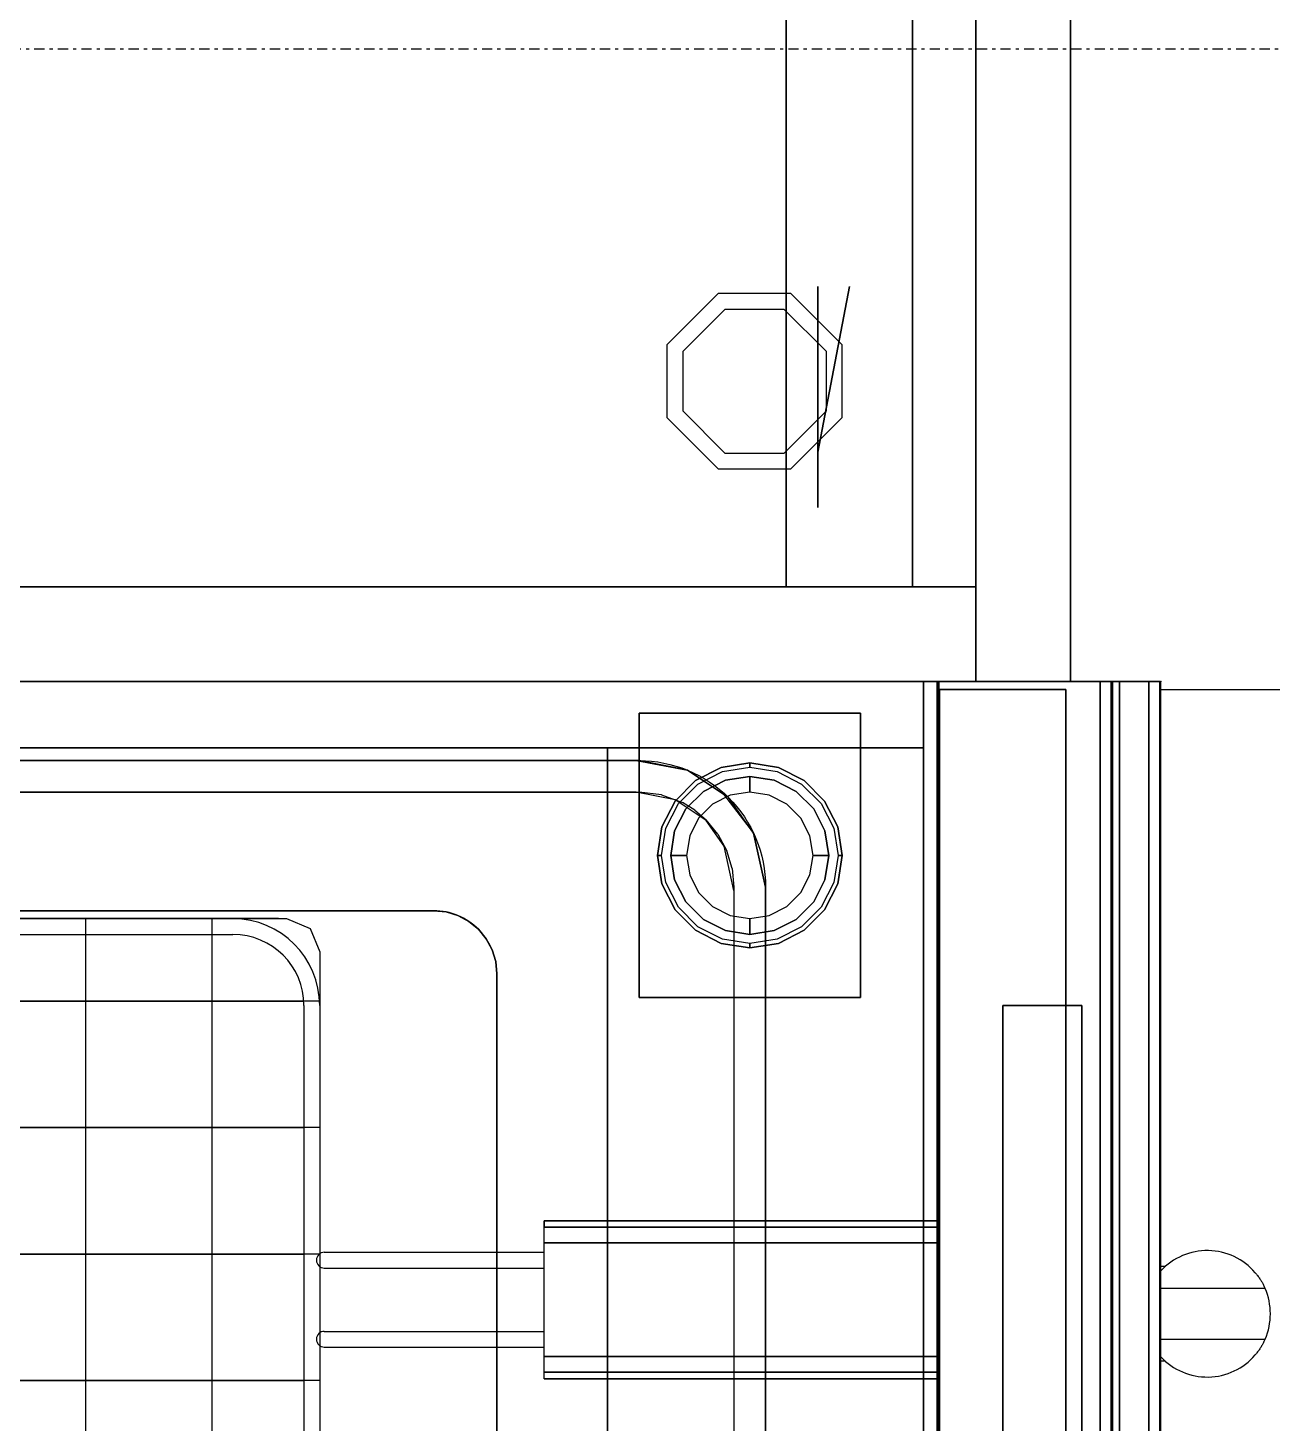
# Model space of a CAD drawing. Header units: millimetres. Extents: x 45 to 25350, y 77 to 5059.
# Drawn here: x 22187.16 to 22226.52, y 4035.64 to 4079.77 of the extents above; entities that cross this region are included whole.
import ezdxf

# ---------------------------------------------------------------- set-up
doc = ezdxf.new("R2010")
doc.units = ezdxf.units.MM
doc.header["$LTSCALE"] = 5
for name, pattern in [('DASHED2', [9.525, 6.35, -3.175]), ('NASCOSTA', [0.375, 0.25, -0.125]), ('TRATTO-PUNTO', [1, 0.5, -0.25, 0, -0.25])]:
    doc.linetypes.add(name, pattern=pattern)
for name, color, linetype in [('200-EquipBlack-3d', 250, 'Continuous'), ('200-EquipBorder-2d', 9, 'Continuous'), ('200-EquipDoors-2d', 252, 'Continuous'), ('200-EquipHidden-2D', 53, 'DASHED2'), ('200-EquipInternal-2d', 252, 'Continuous'), ('200-EquipSteel-3d', 9, 'Continuous')]:
    doc.layers.add(name, color=color, linetype=linetype)
doc.layers.add('200-InsPoint-3D', color=3, linetype='Continuous', plot=False)

# ---------------------------------------------------------------- blocks, each defined once
blk = doc.blocks.new('ELECTROLUX-MC7-BODY400X250')
at = {"layer": '200-EquipBorder-2d'}
blk.add_line((400, 0), (400, -655), dxfattribs=at)
at = {"layer": '200-EquipSteel-3d'}
for points, invisible_edges in [([(400, -655, 650), (400, -102, 724), (400, -2, 900), (400, -655, 900)], 3), ([(400, -102, 724), (400, -655, 650), (400, -102, 650)], 1)]:
    blk.add_3dface(points, dxfattribs=dict(at, invisible_edges=invisible_edges))
for points in [[(0, -655, 650), (0, -102, 650), (400, -102, 650), (400, -655, 650)], [(0, -655, 650), (400, -655, 650), (400, -655, 900), (0, -655, 900)]]:
    blk.add_3dface(points, dxfattribs=at)
blk = doc.blocks.new('ELECTROLUX-MC-CRUSCOTTO400')
at = {"layer": '200-EquipBorder-2d'}
for p, q in [((0, 0), (0, -75)), ((400, 0), (400, -75)), ((0, -75), (400, -75))]:
    blk.add_line(p, q, dxfattribs=at)
at = {"layer": '200-EquipSteel-3d'}
for points in [[(0, -55.83, 654.41), (0, 0, 660.54), (400, 0, 660.54), (400, -55.83, 654.41)], [(0, 0, 660.54), (0, 0, 900), (400, 0, 900), (400, 0, 660.54)], [(0, 0, 900), (0, -62, 900), (400, -62, 900), (400, 0, 900)], [(0, -4.32, 810.26), (0, -59.37, 692.2), (400, -59.37, 692.2), (400, -4.32, 810.26)], [(0, -71.19, 877.81), (0, -4.82, 813.08), (400, -4.82, 813.08), (400, -71.19, 877.81)], [(0, -59.7, 690.72), (0, -59.7, 657.89), (400, -59.7, 657.89), (400, -59.7, 690.72)], [(0, -74.75, 884.46), (0, -71.19, 877.81), (400, -71.19, 877.81), (400, -74.75, 884.46)]]:
    blk.add_3dface(points, dxfattribs=at)
for points, invisible_edges in [([(0, -4.12, 811.75), (0, -4.1, 810.99), (400, -4.1, 810.99), (400, -4.12, 811.75)], 10), ([(0, -4.1, 810.99), (0, -4.32, 810.26), (400, -4.32, 810.26), (400, -4.1, 810.99)], 8), ([(0, -4.36, 812.47), (0, -4.12, 811.75), (400, -4.12, 811.75), (400, -4.36, 812.47)], 10), ([(0, -4.82, 813.08), (0, -4.36, 812.47), (400, -4.36, 812.47), (400, -4.82, 813.08)], 2), ([(0, -57.28, 654.56), (0, -55.83, 654.41), (400, -55.83, 654.41), (400, -57.28, 654.56)], 8), ([(0, -58.54, 655.29), (0, -57.28, 654.56), (400, -57.28, 654.56), (400, -58.54, 655.29)], 10), ([(0, -59.4, 656.46), (0, -58.54, 655.29), (400, -58.54, 655.29), (400, -59.4, 656.46)], 10), ([(0, -59.37, 692.2), (0, -59.51, 691.85), (400, -59.51, 691.85), (400, -59.37, 692.2)], 2), ([(0, -59.7, 657.89), (0, -59.4, 656.46), (400, -59.4, 656.46), (400, -59.7, 657.89)], 2), ([(0, -59.51, 691.85), (0, -59.62, 691.48), (400, -59.62, 691.48), (400, -59.51, 691.85)], 10), ([(0, -59.62, 691.48), (0, -59.68, 691.11), (400, -59.68, 691.11), (400, -59.62, 691.48)], 10), ([(0, -59.68, 691.11), (0, -59.7, 690.72), (400, -59.7, 690.72), (400, -59.68, 691.11)], 8), ([(0, -62, 900), (0, -69.22, 897.81), (400, -69.22, 897.81), (400, -62, 900)], 2), ([(0, -69.22, 897.81), (0, -74.01, 891.97), (400, -74.01, 891.97), (400, -69.22, 897.81)], 10), ([(0, -74.01, 891.97), (0, -74.75, 884.46), (400, -74.75, 884.46), (400, -74.01, 891.97)], 8)]:
    blk.add_3dface(points, dxfattribs=dict(at, invisible_edges=invisible_edges))
at = {"layer": '200-InsPoint-3D'}
for p in [(0, -75), (400, -75)]:
    blk.add_point(p, dxfattribs=at)
blk = doc.blocks.new('ELECTROLUX-MC7-FRYERTOP-400')
at = {"layer": '200-EquipBlack-3d'}
for points, invisible_edges in [([(179.45, -534.95, 968), (181.5, -534.95, 972.95), (181.5, -534.95, 957.05), (179.45, -534.95, 962)], 15), ([(179.45, -534.95, 962), (181.5, -534.95, 957.05), (181.5, -659.95, 957.05), (179.45, -659.95, 962)], 10), ([(181.5, -534.95, 972.95), (186.45, -534.95, 975), (186.45, -534.95, 955), (181.5, -534.95, 957.05)], 15), ([(186.45, -534.95, 975), (222.45, -534.95, 975), (222.45, -534.95, 955), (186.45, -534.95, 955)], 15), ([(227.4, -534.95, 972.95), (222.45, -534.95, 975), (222.45, -534.95, 955), (227.4, -534.95, 957.05)], 15), ([(229.45, -534.95, 968), (227.4, -534.95, 972.95), (227.4, -534.95, 957.05), (229.45, -534.95, 962)], 15), ([(179.45, -659.95, 968), (181.5, -659.95, 972.95), (181.5, -659.95, 957.05), (179.45, -659.95, 962)], 15), ([(181.5, -659.95, 972.95), (186.45, -659.95, 975), (186.45, -659.95, 955), (181.5, -659.95, 957.05)], 15), ([(186.45, -659.95, 975), (222.45, -659.95, 975), (222.45, -659.95, 955), (186.45, -659.95, 955)], 15), ([(227.4, -659.95, 972.95), (222.45, -659.95, 975), (222.45, -659.95, 955), (227.4, -659.95, 957.05)], 15), ([(229.45, -659.95, 968), (227.4, -659.95, 972.95), (227.4, -659.95, 957.05), (229.45, -659.95, 962)], 15)]:
    blk.add_3dface(points, dxfattribs=dict(at, invisible_edges=invisible_edges))
for points in [[(179.45, -534.95, 962), (179.45, -534.95, 968), (179.45, -659.95, 968), (179.45, -659.95, 962)], [(179.45, -534.95, 968), (181.5, -534.95, 972.95), (181.5, -659.95, 972.95), (179.45, -659.95, 968)], [(181.5, -534.95, 957.05), (186.45, -534.95, 955), (186.45, -659.95, 955), (181.5, -659.95, 957.05)], [(181.5, -534.95, 972.95), (186.45, -534.95, 975), (186.45, -659.95, 975), (181.5, -659.95, 972.95)], [(222.45, -534.95, 955), (222.45, -659.95, 955), (186.45, -659.95, 955), (186.45, -534.95, 955)], [(186.45, -534.95, 975), (222.45, -534.95, 975), (222.45, -659.95, 975), (186.45, -659.95, 975)], [(222.45, -534.95, 955), (227.4, -534.95, 957.05), (227.4, -659.95, 957.05), (222.45, -659.95, 955)], [(222.45, -534.95, 975), (227.4, -534.95, 972.95), (227.4, -659.95, 972.95), (222.45, -659.95, 975)], [(227.4, -534.95, 957.05), (229.45, -534.95, 962), (229.45, -659.95, 962), (227.4, -659.95, 957.05)], [(229.45, -534.95, 968), (227.4, -534.95, 972.95), (227.4, -659.95, 972.95), (229.45, -659.95, 968)], [(229.45, -534.95, 962), (229.45, -534.95, 968), (229.45, -659.95, 968), (229.45, -659.95, 962)]]:
    blk.add_3dface(points, dxfattribs=at)
at = {"layer": '200-EquipInternal-2d'}
for p, q in [((178.88, -202.89), (178.88, -458.95)), ((218.88, -202.89), (218.88, -458.95)), ((258.88, -202.89), (258.88, -458.95)), ((298.88, -202.89), (298.88, -458.91)), ((80, -389.96), (320, -389.96)), ((80, -429.96), (320, -429.96))]:
    blk.add_line(p, q, dxfattribs=at)
at = {"layer": '200-EquipInternal-2d', "linetype": 'Continuous'}
for p, q in [((320, -225.39), (320, -436.45)), ((325, -225.39), (325, -436.45)), ((297.5, -458.95), (102.5, -458.95)), ((189.9, -463.95), (102.5, -463.95)), ((189.45, -465.39), (189.45, -534.95)), ((214.9, -463.95), (194, -463.95)), ((194.45, -465.39), (194.45, -534.95)), ((214.45, -465.39), (214.45, -534.95)), ((297.5, -463.95), (219, -463.95)), ((219.45, -465.39), (219.45, -534.95)), ((179.45, -659.95), (179.45, -534.95)), ((179.45, -534.95), (229.45, -534.95)), ((229.45, -659.95), (229.45, -534.95)), ((179.45, -659.95), (229.45, -659.95))]:
    blk.add_line(p, q, dxfattribs=at)
at = {"layer": '200-EquipInternal-2d'}
for points in [[(375, -140), (375, -565, -0.414214), (335, -605), (65, -605, -0.414214), (25, -565), (25, -140, -0.414214), (65, -100), (335, -100, -0.414214)], [(92.5, -520), (307.5, -520, 0.414214), (327.5, -500), (327.5, -160, 0.414214), (307.5, -140), (92.5, -140, 0.414214), (72.5, -160), (72.5, -500, 0.414214)]]:
    blk.add_lwpolyline(points, format="xyb", close=True, dxfattribs=at)
at = {"layer": '200-EquipInternal-2d', "linetype": 'Continuous'}
for centre, radius, start, end in [((297.5, -436.45), 27.5, 270, 0), ((297.5, -436.45), 22.5, 270, 0), ((191.95, -465.39), 2.5, 0, 180), ((216.95, -465.39), 2.5, 0, 180)]:
    blk.add_arc(centre, radius, start, end, dxfattribs=at)
at = {"layer": '200-EquipSteel-3d'}
for p, q in [((178.88, -463.95, 745), (178.88, -197.95, 745)), ((218.88, -463.95, 745), (218.88, -197.95, 745)), ((258.88, -463.95, 745), (258.88, -197.95, 745)), ((298.88, -463.95, 745), (298.88, -197.95, 745)), ((325, -450.95, 870), (325, -210.95, 870)), ((325, -450.95, 750), (325, -210.95, 750)), ((325, -450.95, 790), (325, -210.95, 790)), ((325, -450.95, 830), (325, -210.95, 830)), ((75, -389.96, 745), (325, -389.96, 745)), ((325, -410.95, 895), (325, -410.95, 745)), ((75, -429.96, 745), (325, -429.96, 745)), ((325, -450.95, 895), (325, -450.95, 745)), ((314.5, -463.95, 870), (85.5, -463.95, 870)), ((314.5, -463.95, 830), (85.5, -463.95, 830)), ((314.5, -463.95, 790), (85.5, -463.95, 790)), ((314.5, -463.95, 750), (85.5, -463.95, 750)), ((165.7, -463.95, 895), (165.7, -463.95, 745)), ((204.45, -463.95, 895), (204.45, -463.95, 745)), ((244.45, -463.95, 895), (244.45, -463.95, 745)), ((284.28, -463.95, 895), (284.28, -463.95, 745)), ((314.5, -463.95, 895), (314.5, -463.95, 745))]:
    blk.add_line(p, q, dxfattribs=at)
for elevation in [745, 895]:
    blk.add_lwpolyline([(75, -208.45), (78.08, -201.03), (85.5, -197.95), (314.5, -197.95), (321.92, -201.03), (325, -208.45), (325, -453.45), (321.92, -460.88), (314.5, -463.95), (85.5, -463.95), (78.08, -460.88), (75, -453.45)], close=True, dxfattribs=dict(at, elevation=elevation))
for points, invisible_edges in [([(375, -140, 900), (400, -80.5, 900), (400, -655, 900), (375, -565, 900)], 5), ([(327.5, -160, 890), (365, -140, 890), (365, -565, 890), (327.5, -500, 890)], 5), ([(365, -140.98, 890), (375, -140.98, 900), (375, -564.02, 900), (365, -564.02, 890)], 5), ([(72.5, -500, 730), (327.5, -500, 730), (327.5, -160, 730), (72.5, -160, 730)], 5), ([(327.5, -160, 890), (327.5, -160, 730), (327.5, -500, 730), (327.5, -500, 890)], 1), ([(327.12, -503.9, 730), (72.88, -503.9, 730), (72.5, -500, 730), (327.5, -500, 730)], 5), ([(327.5, -500, 730), (327.5, -500, 890), (327.12, -503.9, 890), (327.12, -503.9, 730)], 4), ([(365, -565, 890), (327.5, -500, 890), (327.12, -503.9, 890), (364.17, -572.03, 890)], 5), ([(74.02, -507.65, 730), (325.98, -507.65, 730), (327.12, -503.9, 730), (72.88, -503.9, 730)], 5), ([(327.12, -503.9, 890), (327.12, -503.9, 730), (325.98, -507.65, 730), (325.98, -507.65, 890)], 5), ([(327.12, -503.9, 890), (364.17, -572.03, 890), (361.71, -578.66, 890), (325.98, -507.65, 890)], 5), ([(324.13, -511.11, 730), (75.87, -511.11, 730), (74.02, -507.65, 730), (325.98, -507.65, 730)], 5), ([(78.36, -514.14, 730), (321.64, -514.14, 730), (324.13, -511.11, 730), (75.87, -511.11, 730)], 5), ([(324.13, -511.11, 890), (324.13, -511.11, 730), (321.64, -514.14, 730), (321.64, -514.14, 890)], 5), ([(324.13, -511.11, 890), (359.26, -582.65, 890), (356.21, -586.21, 890), (321.64, -514.14, 890)], 5), ([(325.98, -507.65, 730), (325.98, -507.65, 890), (324.13, -511.11, 890), (324.13, -511.11, 730)], 5), ([(361.71, -578.66, 890), (325.98, -507.65, 890), (324.13, -511.11, 890), (359.26, -582.65, 890)], 5), ([(318.61, -516.63, 730), (81.39, -516.63, 730), (78.36, -514.14, 730), (321.64, -514.14, 730)], 5), ([(321.64, -514.14, 730), (321.64, -514.14, 890), (318.61, -516.63, 890), (318.61, -516.63, 730)], 5), ([(356.21, -586.21, 890), (321.64, -514.14, 890), (318.61, -516.63, 890), (351.67, -589.94, 890)], 5), ([(65, -595, 890), (92.5, -520, 890), (307.5, -520, 890), (335, -595, 890)], 5), ([(84.85, -518.48, 730), (315.15, -518.48, 730), (318.61, -516.63, 730), (81.39, -516.63, 730)], 5), ([(311.4, -519.62, 730), (88.6, -519.62, 730), (84.85, -518.48, 730), (315.15, -518.48, 730)], 5), ([(92.5, -520, 730), (307.5, -520, 730), (311.4, -519.62, 730), (88.6, -519.62, 730)], 4), ([(311.4, -519.62, 890), (311.4, -519.62, 730), (307.5, -520, 730), (307.5, -520, 890)], 1), ([(311.4, -519.62, 890), (340.85, -594.42, 890), (335, -595, 890), (307.5, -520, 890)], 5), ([(311.4, -519.62, 890), (340.85, -594.42, 890), (335, -595, 890), (307.5, -520, 890)], 5), ([(315.15, -518.48, 730), (315.15, -518.48, 890), (311.4, -519.62, 890), (311.4, -519.62, 730)], 5), ([(346.48, -592.72, 890), (315.15, -518.48, 890), (311.4, -519.62, 890), (340.85, -594.42, 890)], 5), ([(346.48, -592.72, 890), (315.15, -518.48, 890), (311.4, -519.62, 890), (340.85, -594.42, 890)], 5), ([(318.61, -516.63, 890), (318.61, -516.63, 730), (315.15, -518.48, 730), (315.15, -518.48, 890)], 5), ([(318.61, -516.63, 890), (351.67, -589.94, 890), (346.48, -592.72, 890), (315.15, -518.48, 890)], 5), ([(362.54, -576.41, 890), (365, -564.02, 890), (375, -564.02, 900), (371.96, -580.31, 900)], 10), ([(371.96, -580.31, 900), (375, -565, 900), (400, -655, 900)], 14), ([(356.01, -586.18, 890), (362.54, -576.41, 890), (371.96, -580.31, 900), (364.32, -591.73, 900)], 10), ([(357.67, -597.23, 900), (363.28, -593.28, 900), (371.96, -580.31, 900), (400, -655, 900)], 12), ([(347.92, -591.86, 890), (356.01, -586.18, 890), (364.32, -591.73, 900), (352.05, -601.18, 900)], 10), ([(335, -605, 900), (333.89, -595, 890), (66.11, -595, 890), (65, -605, 900)], 5), ([(333.89, -595, 890), (347.92, -591.86, 890), (352.05, -601.18, 900), (335, -605, 900)], 10), ([(335, -605, 900), (352.05, -601.18, 900), (357.67, -597.23, 900), (400, -655, 900)], 12), ([(0, -655, 900), (400, -655, 900), (335, -605, 900), (65, -605, 900)], 10)]:
    blk.add_3dface(points, dxfattribs=dict(at, invisible_edges=invisible_edges))
blk.add_3dface([(92.5, -520, 890), (92.5, -520, 730), (307.5, -520, 730), (307.5, -520, 890)], dxfattribs=at)
blk = doc.blocks.new('ELECTROLUX-MC7-FRYER-VALVE')
at = {"layer": '200-EquipBorder-2d'}
for p, q in [((-15, 13.23), (-15, 14.7)), ((-8, 14.7), (-8, -18.33)), ((8, -18.33), (8, 14.7)), ((15, 13.23), (15, 14.7))]:
    blk.add_line(p, q, dxfattribs=at)
for start, end in [(132.6927, 229.4584), (310.5416, 47.3073), (246.4218, 293.5782)]:
    blk.add_arc((0, 0), 20, start, end, dxfattribs=at)
for points, knots in [([(-8, -18.33), (-8, -18.33), (-8.03, -18.32), (-8.15, -18.26), (-8.24, -18.22), (-8.48, -18.11), (-8.63, -18.04), (-8.97, -17.88), (-9.16, -17.78), (-9.61, -17.54), (-9.88, -17.39), (-10.48, -17.04), (-10.79, -16.84), (-11.43, -16.41), (-11.76, -16.18), (-12.4, -15.7), (-12.71, -15.45), (-13, -15.2)], [0, 0, 0, 0, 0.925594, 0.925594, 1.851189, 1.851189, 2.776783, 2.776783, 3.702378, 3.702378, 4.853265, 4.853265, 6.004152, 6.004152, 7.155039, 7.155039, 8.305926, 8.305926, 8.305926, 8.305926]), ([(13, -15.2), (12.71, -15.45), (12.4, -15.7), (11.76, -16.18), (11.43, -16.41), (10.79, -16.84), (10.48, -17.04), (9.88, -17.39), (9.61, -17.54), (9.16, -17.78), (8.97, -17.88), (8.63, -18.04), (8.48, -18.11), (8.24, -18.22), (8.15, -18.26), (8.03, -18.32), (8, -18.33), (8, -18.33)], [-8.305926, -8.305926, -8.305926, -8.305926, -7.155039, -7.155039, -6.004152, -6.004152, -4.853265, -4.853265, -3.702378, -3.702378, -2.776783, -2.776783, -1.851189, -1.851189, -0.925594, -0.925594, 0, 0, 0, 0])]:
    blk.add_open_spline(points, degree=3, knots=knots, dxfattribs=at)
blk = doc.blocks.new('E7FRED1E00')
for name, p in [('ELECTROLUX-MC7-BODY400X250', (0, 0)), ('ELECTROLUX-MC7-FRYERTOP-400', (0, 0)), ('ELECTROLUX-MC-CRUSCOTTO400', (0, -655)), ('ELECTROLUX-MC7-FRYER-VALVE', (200, -744.7))]:
    blk.add_blockref(name, p)
blk = doc.blocks.new('MTN1010P')
at = {"layer": '200-EquipBlack-3d', "extrusion": (0, -1, 0), "elevation": 620}
blk.add_lwpolyline([(125, 525), (55, 525), (55, 725), (125, 725)], close=True, dxfattribs=at)
at = {"layer": '200-EquipBlack-3d'}
for points in [[(72.5, -620, 525), (72.5, -620, 725), (55, -620, 725), (55, -620, 525)], [(125, -630, 725), (125, -630, 525), (72.5, -620, 525), (72.5, -620, 725)]]:
    blk.add_3dface(points, dxfattribs=at)
at = {"layer": '200-EquipBorder-2d'}
blk.add_lwpolyline([(0, 0), (1000, 0), (1000, -700), (0, -700)], close=True, dxfattribs=at)
at = {"layer": '200-EquipInternal-2d', "linetype": 'NASCOSTA'}
blk.add_lwpolyline([(0, -670), (500, -670), (500, -685), (1000, -685)], dxfattribs=at)
at = {"layer": '200-EquipSteel-3d'}
for p, q in [((0, -700, 850), (0, 0, 850)), ((0, -700, 900), (0, -45, 900))]:
    blk.add_line(p, q, dxfattribs=at)
at = {"layer": '200-EquipSteel-3d', "elevation": 50}
blk.add_lwpolyline([(83.52, -572.28), (67.28, -588.52), (67.28, -611.48), (83.52, -627.72), (106.48, -627.72), (122.72, -611.48), (122.72, -588.52), (106.48, -572.28)], close=True, dxfattribs=at)
at = {"layer": '200-EquipSteel-3d'}
blk.add_lwpolyline([(85.59, -577.28), (72.28, -590.59), (72.28, -609.41), (85.59, -622.72), (104.41, -622.72), (117.72, -609.41), (117.72, -590.59), (104.41, -577.28)], close=True, dxfattribs=at)
at = {"layer": '200-EquipSteel-3d', "extrusion": (0, -1, 0), "elevation": 610}
blk.add_lwpolyline([(30, 240), (520, 240), (520, 810), (30, 810)], close=True, dxfattribs=at)
at = {"layer": '200-EquipSteel-3d'}
for points in [[(1000, 0, 850), (1000, -700, 850), (0, -700, 850), (0, 0, 850)], [(-0.01, -670.01, 200.01), (-0.01, -30, 200.01), (-0.01, -30, 850), (-0.01, -670, 850.01)], [(-0.01, -670, 850), (29.99, -669.99, 850), (29.99, -30, 849.99), (-0.01, -30, 850)], [(-0.01, -670.01, 200.01), (29.99, -670, 200.01), (29.99, -30.01, 200), (-0.01, -30.01, 200.01)], [(29.99, -670, 200), (29.99, -30, 200), (29.99, -30, 849.99), (29.99, -670, 850)], [(29.99, -610, 490), (29.99, -30, 490), (29.99, -30.01, 529.99), (29.99, -610, 530)], [(29.99, -670, 240), (29.99, -30, 240), (969.99, -30, 240), (969.99, -670, 240)], [(969.99, -670, 200), (969.99, -30, 200), (29.99, -30, 200), (29.99, -670, 200.01)], [(29.99, -610, 530), (29.99, -30.01, 529.99), (969.99, -30.01, 529.99), (969.99, -610, 530)], [(969.99, -610, 530), (29.99, -610, 530), (29.99, -610, 490), (969.99, -610, 490)], [(29.99, -670, 810), (969.99, -670, 810), (969.99, -650, 810), (29.99, -650, 810)], [(29.99, -650, 850), (29.99, -650, 810), (969.99, -650, 810), (969.99, -650, 850)], [(969.99, -650, 850), (969.99, -669.99, 850), (29.99, -669.99, 849.99), (29.99, -650, 849.99)], [(-0.01, -670.01, 200.01), (29.99, -670, 200), (29.99, -669.99, 850), (-0.01, -670, 850)], [(969.99, -670, 850), (969.99, -670, 810), (29.99, -669.99, 810), (29.99, -670, 850)], [(29.99, -669.99, 850), (29.99, -669.99, 810), (969.99, -669.99, 810), (969.99, -670, 850)], [(29.99, -669.99, 849.99), (29.99, -669.99, 809.99), (969.99, -669.99, 809.99), (969.99, -669.99, 849.99)], [(969.99, -670, 240), (969.99, -670, 200.01), (29.99, -670, 200.01), (29.99, -670, 240)], [(1000, -700, 900), (0, -700, 900), (0, -700, 850), (1000, -700, 850)]]:
    blk.add_3dface(points, dxfattribs=at)
at = {"layer": '200-EquipSteel-3d', "invisible_edges": 15}
for points in [[(1000, 0, 900), (0, 0, 900), (0, -700, 900), (1000, -700, 900)], [(0, 0, 850), (0, -700, 850), (0, -700, 900), (0, 0, 900)], [(520, -630, 240), (125, -630, 525), (55, -630, 525), (30, -630, 240)], [(55, -630, 525), (30, -630, 240), (30, -630, 810), (55, -630, 725)], [(30, -630, 810), (55, -630, 725), (125, -630, 725), (520, -630, 810)], [(125, -630, 725), (520, -630, 810), (520, -630, 240), (125, -630, 525)]]:
    blk.add_3dface(points, dxfattribs=at)
at = {"layer": '200-InsPoint-3D'}
blk.add_point((0, -700), dxfattribs=at)
blk.add_attdef('DISTANG', (0, 0), '', height=1, dxfattribs=at)
blk = doc.blocks.new('ELECTROLUX-MC-LEG200')
at = {"layer": '200-EquipSteel-3d'}
for points in [[(-45, -35, 198), (-45, 35, 198), (45, 35, 198), (45, -35, 198)], [(-45, -35, 200), (45, -35, 200), (45, 35, 200), (-45, 35, 200)], [(-45, 35, 198), (-45, 35, 200), (45, 35, 200), (45, 35, 198)], [(-45, -35, 198), (-45, -35, 200), (-45, 35, 200), (-45, 35, 198)], [(45, -35, 198), (45, 35, 198), (45, 35, 200), (45, -35, 200)], [(-45, -35, 198), (45, -35, 198), (45, -35, 200), (-45, -35, 200)]]:
    blk.add_3dface(points, dxfattribs=at)
for points, invisible_edges in [([(-17.19, 23.66, 198), (-17.19, 23.66, 71), (-9.04, 27.82, 71), (-9.04, 27.82, 198)], 5), ([(-17.19, 23.66, 71), (-16.41, 22.58, 66), (-8.62, 26.54, 66), (-9.04, 27.82, 71)], 5), ([(-9.04, 27.82, 198), (-9.04, 27.82, 71), (0, 29.25, 71), (0, 29.25, 198)], 1), ([(-9.04, 27.82, 71), (-8.62, 26.54, 66), (0, 27.91, 66), (0, 29.25, 71)], 1), ([(0, 29.25, 198), (0, 29.25, 71), (9.04, 27.82, 71), (9.04, 27.82, 198)], 4), ([(0, 29.25, 71), (0, 27.91, 66), (8.62, 26.54, 66), (9.04, 27.82, 71)], 4), ([(9.04, 27.82, 71), (8.62, 26.54, 66), (16.41, 22.58, 66), (17.19, 23.66, 71)], 5), ([(9.04, 27.82, 198), (9.04, 27.82, 71), (17.19, 23.66, 71), (17.19, 23.66, 198)], 5), ([(-23.66, 17.19, 198), (-23.66, 17.19, 71), (-17.19, 23.66, 71), (-17.19, 23.66, 198)], 5), ([(-23.66, 17.19, 71), (-22.58, 16.41, 66), (-16.41, 22.58, 66), (-17.19, 23.66, 71)], 5), ([(-7.73, 23.78, 66), (-7.73, 23.78, 5), (-14.69, 20.23, 5), (-14.69, 20.23, 66)], 5), ([(-7.73, 23.78, 5), (-7.27, 22.38, 1.46), (-13.83, 19.04, 1.46), (-14.69, 20.23, 5)], 7), ([(-7.27, 22.38, 1.46), (-6.18, 19.02), (-11.76, 16.18), (-13.83, 19.04, 1.46)], 13), ([(0, 25, 66), (0, 25, 5), (-7.73, 23.78, 5), (-7.73, 23.78, 66)], 4), ([(0, 25, 5), (0, 23.54, 1.46), (-7.27, 22.38, 1.46), (-7.73, 23.78, 5)], 6), ([(0, 23.54, 1.46), (0, 20), (-6.18, 19.02), (-7.27, 22.38, 1.46)], 12), ([(7.73, 23.78, 66), (7.73, 23.78, 5), (0, 25, 5), (0, 25, 66)], 1), ([(7.73, 23.78, 5), (7.27, 22.38, 1.46), (0, 23.54, 1.46), (0, 25, 5)], 3), ([(7.27, 22.38, 1.46), (6.18, 19.02), (0, 20), (0, 23.54, 1.46)], 9), ([(13.83, 19.04, 1.46), (11.76, 16.18), (6.18, 19.02), (7.27, 22.38, 1.46)], 13), ([(14.69, 20.23, 5), (13.83, 19.04, 1.46), (7.27, 22.38, 1.46), (7.73, 23.78, 5)], 7), ([(14.69, 20.23, 66), (14.69, 20.23, 5), (7.73, 23.78, 5), (7.73, 23.78, 66)], 5), ([(17.19, 23.66, 71), (16.41, 22.58, 66), (22.58, 16.41, 66), (23.66, 17.19, 71)], 5), ([(17.19, 23.66, 198), (17.19, 23.66, 71), (23.66, 17.19, 71), (23.66, 17.19, 198)], 5), ([(-14.69, 20.23, 66), (-14.69, 20.23, 5), (-20.23, 14.69, 5), (-20.23, 14.69, 66)], 5), ([(-14.69, 20.23, 5), (-13.83, 19.04, 1.46), (-19.04, 13.83, 1.46), (-20.23, 14.69, 5)], 7), ([(-13.83, 19.04, 1.46), (-11.76, 16.18), (-16.18, 11.76), (-19.04, 13.83, 1.46)], 13), ([(19.04, 13.83, 1.46), (16.18, 11.76), (11.76, 16.18), (13.83, 19.04, 1.46)], 13), ([(20.23, 14.69, 5), (19.04, 13.83, 1.46), (13.83, 19.04, 1.46), (14.69, 20.23, 5)], 7), ([(20.23, 14.69, 66), (20.23, 14.69, 5), (14.69, 20.23, 5), (14.69, 20.23, 66)], 5), ([(-27.82, 9.04, 198), (-27.82, 9.04, 71), (-23.66, 17.19, 71), (-23.66, 17.19, 198)], 5), ([(-27.82, 9.04, 71), (-26.54, 8.62, 66), (-22.58, 16.41, 66), (-23.66, 17.19, 71)], 5), ([(-20.23, 14.69, 66), (-20.23, 14.69, 5), (-23.78, 7.73, 5), (-23.78, 7.73, 66)], 5), ([(-20.23, 14.69, 5), (-19.04, 13.83, 1.46), (-22.38, 7.27, 1.46), (-23.78, 7.73, 5)], 7), ([(-19.04, 13.83, 1.46), (-16.18, 11.76), (-19.02, 6.18), (-22.38, 7.27, 1.46)], 13), ([(22.38, 7.27, 1.46), (19.02, 6.18), (16.18, 11.76), (19.04, 13.83, 1.46)], 13), ([(23.78, 7.73, 5), (22.38, 7.27, 1.46), (19.04, 13.83, 1.46), (20.23, 14.69, 5)], 7), ([(23.78, 7.73, 66), (23.78, 7.73, 5), (20.23, 14.69, 5), (20.23, 14.69, 66)], 5), ([(23.66, 17.19, 71), (22.58, 16.41, 66), (26.54, 8.62, 66), (27.82, 9.04, 71)], 5), ([(23.66, 17.19, 198), (23.66, 17.19, 71), (27.82, 9.04, 71), (27.82, 9.04, 198)], 5), ([(-29.25, 0, 198), (-29.25, 0, 71), (-27.82, 9.04, 71), (-27.82, 9.04, 198)], 4), ([(-29.25, 0, 71), (-27.91, 0, 66), (-26.54, 8.62, 66), (-27.82, 9.04, 71)], 4), ([(27.82, 9.04, 71), (26.54, 8.62, 66), (27.91, 0, 66), (29.25, 0, 71)], 1), ([(27.82, 9.04, 198), (27.82, 9.04, 71), (29.25, 0, 71), (29.25, 0, 198)], 1), ([(-23.78, 7.73, 66), (-23.78, 7.73, 5), (-25, 0, 5), (-25, 0, 66)], 1), ([(-23.78, 7.73, 5), (-22.38, 7.27, 1.46), (-23.54, 0, 1.46), (-25, 0, 5)], 3), ([(-22.38, 7.27, 1.46), (-19.02, 6.18), (-20, 0), (-23.54, 0, 1.46)], 9), ([(23.54, 0, 1.46), (20, 0), (19.02, 6.18), (22.38, 7.27, 1.46)], 12), ([(25, 0, 5), (23.54, 0, 1.46), (22.38, 7.27, 1.46), (23.78, 7.73, 5)], 6), ([(25, 0, 66), (25, 0, 5), (23.78, 7.73, 5), (23.78, 7.73, 66)], 4), ([(-27.82, -9.04, 198), (-27.82, -9.04, 71), (-29.25, 0, 71), (-29.25, 0, 198)], 1), ([(-27.82, -9.04, 71), (-26.54, -8.62, 66), (-27.91, 0, 66), (-29.25, 0, 71)], 1), ([(-25, 0, 66), (-25, 0, 5), (-23.78, -7.73, 5), (-23.78, -7.73, 66)], 4), ([(-25, 0, 5), (-23.54, 0, 1.46), (-22.38, -7.27, 1.46), (-23.78, -7.73, 5)], 6), ([(-23.54, 0, 1.46), (-20, 0), (-19.02, -6.18), (-22.38, -7.27, 1.46)], 12), ([(22.38, -7.27, 1.46), (19.02, -6.18), (20, 0), (23.54, 0, 1.46)], 9), ([(23.78, -7.73, 5), (22.38, -7.27, 1.46), (23.54, 0, 1.46), (25, 0, 5)], 3), ([(23.78, -7.73, 66), (23.78, -7.73, 5), (25, 0, 5), (25, 0, 66)], 1), ([(29.25, 0, 71), (27.91, 0, 66), (26.54, -8.62, 66), (27.82, -9.04, 71)], 4), ([(29.25, 0, 198), (29.25, 0, 71), (27.82, -9.04, 71), (27.82, -9.04, 198)], 4), ([(-23.66, -17.19, 71), (-22.58, -16.41, 66), (-26.54, -8.62, 66), (-27.82, -9.04, 71)], 5), ([(-23.78, -7.73, 5), (-22.38, -7.27, 1.46), (-19.04, -13.83, 1.46), (-20.23, -14.69, 5)], 7), ([(-23.78, -7.73, 66), (-23.78, -7.73, 5), (-20.23, -14.69, 5), (-20.23, -14.69, 66)], 5), ([(-22.38, -7.27, 1.46), (-19.02, -6.18), (-16.18, -11.76), (-19.04, -13.83, 1.46)], 13), ([(19.04, -13.83, 1.46), (16.18, -11.76), (19.02, -6.18), (22.38, -7.27, 1.46)], 13), ([(20.23, -14.69, 5), (19.04, -13.83, 1.46), (22.38, -7.27, 1.46), (23.78, -7.73, 5)], 7), ([(20.23, -14.69, 66), (20.23, -14.69, 5), (23.78, -7.73, 5), (23.78, -7.73, 66)], 5), ([(27.82, -9.04, 71), (26.54, -8.62, 66), (22.58, -16.41, 66), (23.66, -17.19, 71)], 5), ([(-23.66, -17.19, 198), (-23.66, -17.19, 71), (-27.82, -9.04, 71), (-27.82, -9.04, 198)], 5), ([(-19.04, -13.83, 1.46), (-16.18, -11.76), (-11.76, -16.18), (-13.83, -19.04, 1.46)], 13), ([(13.83, -19.04, 1.46), (11.76, -16.18), (16.18, -11.76), (19.04, -13.83, 1.46)], 13), ([(27.82, -9.04, 198), (27.82, -9.04, 71), (23.66, -17.19, 71), (23.66, -17.19, 198)], 5), ([(-17.19, -23.66, 71), (-16.41, -22.58, 66), (-22.58, -16.41, 66), (-23.66, -17.19, 71)], 5), ([(-17.19, -23.66, 198), (-17.19, -23.66, 71), (-23.66, -17.19, 71), (-23.66, -17.19, 198)], 5), ([(-20.23, -14.69, 5), (-19.04, -13.83, 1.46), (-13.83, -19.04, 1.46), (-14.69, -20.23, 5)], 7), ([(-20.23, -14.69, 66), (-20.23, -14.69, 5), (-14.69, -20.23, 5), (-14.69, -20.23, 66)], 5), ([(-13.83, -19.04, 1.46), (-11.76, -16.18), (-6.18, -19.02), (-7.27, -22.38, 1.46)], 13), ([(7.27, -22.38, 1.46), (6.18, -19.02), (11.76, -16.18), (13.83, -19.04, 1.46)], 13), ([(14.69, -20.23, 5), (13.83, -19.04, 1.46), (19.04, -13.83, 1.46), (20.23, -14.69, 5)], 7), ([(14.69, -20.23, 66), (14.69, -20.23, 5), (20.23, -14.69, 5), (20.23, -14.69, 66)], 5), ([(23.66, -17.19, 71), (22.58, -16.41, 66), (16.41, -22.58, 66), (17.19, -23.66, 71)], 5), ([(23.66, -17.19, 198), (23.66, -17.19, 71), (17.19, -23.66, 71), (17.19, -23.66, 198)], 5), ([(-14.69, -20.23, 5), (-13.83, -19.04, 1.46), (-7.27, -22.38, 1.46), (-7.73, -23.78, 5)], 7), ([(-14.69, -20.23, 66), (-14.69, -20.23, 5), (-7.73, -23.78, 5), (-7.73, -23.78, 66)], 5), ([(-7.27, -22.38, 1.46), (-6.18, -19.02), (0, -20), (0, -23.54, 1.46)], 9), ([(0, -23.54, 1.46), (0, -20), (6.18, -19.02), (7.27, -22.38, 1.46)], 12), ([(7.73, -23.78, 5), (7.27, -22.38, 1.46), (13.83, -19.04, 1.46), (14.69, -20.23, 5)], 7), ([(7.73, -23.78, 66), (7.73, -23.78, 5), (14.69, -20.23, 5), (14.69, -20.23, 66)], 5), ([(-9.04, -27.82, 71), (-8.62, -26.54, 66), (-16.41, -22.58, 66), (-17.19, -23.66, 71)], 5), ([(-9.04, -27.82, 198), (-9.04, -27.82, 71), (-17.19, -23.66, 71), (-17.19, -23.66, 198)], 5), ([(-7.73, -23.78, 5), (-7.27, -22.38, 1.46), (0, -23.54, 1.46), (0, -25, 5)], 3), ([(-7.73, -23.78, 66), (-7.73, -23.78, 5), (0, -25, 5), (0, -25, 66)], 1), ([(0, -25, 5), (0, -23.54, 1.46), (7.27, -22.38, 1.46), (7.73, -23.78, 5)], 6), ([(0, -25, 66), (0, -25, 5), (7.73, -23.78, 5), (7.73, -23.78, 66)], 4), ([(17.19, -23.66, 71), (16.41, -22.58, 66), (8.62, -26.54, 66), (9.04, -27.82, 71)], 5), ([(17.19, -23.66, 198), (17.19, -23.66, 71), (9.04, -27.82, 71), (9.04, -27.82, 198)], 5), ([(0, -29.25, 71), (0, -27.91, 66), (-8.62, -26.54, 66), (-9.04, -27.82, 71)], 4), ([(0, -29.25, 198), (0, -29.25, 71), (-9.04, -27.82, 71), (-9.04, -27.82, 198)], 4), ([(9.04, -27.82, 71), (8.62, -26.54, 66), (0, -27.91, 66), (0, -29.25, 71)], 1), ([(9.04, -27.82, 198), (9.04, -27.82, 71), (0, -29.25, 71), (0, -29.25, 198)], 1)]:
    blk.add_3dface(points, dxfattribs=dict(at, invisible_edges=invisible_edges))
blk = doc.blocks.new('E7BAND00O0')
at = {"layer": '200-EquipHidden-2D'}
blk.add_lwpolyline([(0, -102), (400, -102), (400, -655), (0, -655)], close=True, dxfattribs=at)
at = {"layer": '200-EquipSteel-3d'}
for points in [[(21, -655, 200), (379, -655, 200), (379, -102, 200), (21, -102, 200)], [(379, -655, 200), (400, -655, 200), (400, -102, 200), (379, -102, 200)], [(400, -102, 650), (379, -102, 650), (379, -655, 650), (400, -655, 650)], [(21, -655, 245), (379, -655, 245), (379, -123, 245), (21, -123, 245)], [(379, -655, 605), (21, -655, 605), (21, -555, 605), (379, -555, 605)], [(21, -555, 605), (379, -555, 605), (379, -555, 650), (21, -555, 650)], [(379, -655, 650), (21, -655, 650), (21, -555, 650), (379, -555, 650)], [(21, -655, 200), (379, -655, 200), (379, -655, 245), (21, -655, 245)], [(21, -655, 605), (379, -655, 605), (379, -655, 650), (21, -655, 650)], [(400, -655, 200), (379, -655, 200), (379, -655, 650), (400, -655, 650)]]:
    blk.add_3dface(points, dxfattribs=at)
at = {"layer": '200-EquipSteel-3d', "invisible_edges": 8}
for points in [[(379, -655, 650), (379, -655, 200), (379, -102, 200), (379, -102, 650)], [(400, -655, 650), (400, -655, 200), (400, -102, 200), (400, -102, 650)]]:
    blk.add_3dface(points, dxfattribs=at)
at = {"layer": '200-InsPoint-3D'}
blk.add_point((400, -655), dxfattribs=at)
blk.add_blockref('ELECTROLUX-MC-LEG200', (345, -600))
blk = doc.blocks.new('DOORE')
at = {"layer": '200-EquipDoors-2d', "extrusion": (1, 0, 0)}
blk.add_line((397.5, -75), (397.5, -440), dxfattribs=at)
at = {"layer": '200-EquipDoors-2d'}
blk.add_arc((397.5, -45), 395, 184.3558, 270, dxfattribs=at)
at = {"layer": '200-EquipSteel-3d'}
for points in [[(2.5, -5, 205), (2.5, -5, 650), (397.5, -5, 650), (397.5, -5, 205)], [(2.5, -5, 650), (2.5, -45, 650), (397.5, -45, 650), (397.5, -5, 650)], [(2.5, -45, 205), (2.5, -5, 205), (397.5, -5, 205), (397.5, -45, 205)], [(397.5, -5, 650), (397.5, -45, 650), (397.5, -45, 205), (397.5, -5, 205)], [(102.5, -25, 599.64), (297.5, -25, 599.64), (297.5, -45, 565), (102.5, -45, 565)], [(102.5, -25, 599.64), (102.5, -45, 635), (297.5, -45, 635), (297.5, -25, 599.64)], [(297.5, -45, 635), (297.5, -45, 565), (297.5, -25, 599.64)], [(102.5, -45, 635), (102.5, -50, 635), (297.5, -50, 635), (297.5, -45, 635)], [(297.5, -45, 605), (297.5, -50, 605), (102.5, -50, 605), (102.5, -45, 605)], [(297.5, -50, 635), (297.5, -45, 635), (297.5, -45, 605), (297.5, -50, 605)], [(102.5, -50, 635), (102.5, -50, 605), (297.5, -50, 605), (297.5, -50, 635)]]:
    blk.add_3dface(points, dxfattribs=at)
at = {"layer": '200-EquipSteel-3d', "invisible_edges": 5}
for points in [[(102.5, -45, 565), (2.5, -45, 205), (397.5, -45, 205), (297.5, -45, 565)], [(2.5, -45, 650), (102.5, -45, 635), (297.5, -45, 635), (397.5, -45, 650)], [(397.5, -45, 650), (297.5, -45, 635), (297.5, -45, 565), (397.5, -45, 205)]]:
    blk.add_3dface(points, dxfattribs=at)
at = {"layer": '200-InsPoint-3D'}
blk.add_point((400, 0), dxfattribs=at)
blk = doc.blocks.new('EP1124T')
at = {"layer": '200-EquipBorder-2d', "linetype": 'TRATTO-PUNTO'}
blk.add_lwpolyline([(0, -1100), (2400, -1100), (2400, 0), (0, 0)], close=True, dxfattribs=at)
at = {"layer": '200-InsPoint-3D', "flags": 9}
blk.add_attdef('DISTANG', (0, 0), '', height=1, dxfattribs=at)

msp = doc.modelspace()

# ---------------------------------------------------------------- hatches: boundary and pattern name
at = {"ltscale": 0.5}
h = msp.add_hatch(dxfattribs=at)
h.set_pattern_fill('ANSI31', color=251, scale=30)
h.set_pattern_definition([(45, (24280.266, 18410.9967), (-2.6516504, 2.6516504), [])])
h.paths.add_polyline_path([(21763.422, 4094.474), (22023.384, 4098.963), (22023.021, 4119.96), (21730.1, 4114.902), (21721.79, 4595.08, -0.130845), (22999.271, 4233.912, -0.490921), (22999.351, 4233.948, -0.006684), (23000.203, 4268.186, 0.132238), (21691.262, 4625.367), (21711.964, 3429.136), (22159.106, 3170.979), (22174.106, 3196.96), (22030.234, 3280.024), (22097.77, 3397), (22270.975, 3297), (22270.985, 3297.017), (22281.975, 3316.053), (22090.583, 3426.553), (22020.057, 3425.335), (21775.094, 3421.105, -0.000011), (21771.021, 3655.54), (22030.982, 3660.029), (22030.618, 3681.026), (21770.657, 3676.536, -0.000019)])

# ---------------------------------------------------------------- block references
at = {"zscale": 0.1, "rotation": 90}
for name, p, xscale, yscale in [('MTN1010P', (22150.148, 4059.097), 0.09999999999999964, 0.09999999999999964), ('EP1124T', (22149.998, 3679.097), 0.1666666666675383, 0.09999999999854481), ('E7FRED1E00', (22149.998, 4019.097), 0.09999999999999432, 0.09999999999999432), ('E7BAND00O0', (22149.998, 4019.097), 0.09999999999999432, 0.09999999999999432), ('DOORE', (22215.498, 4019.097), 0.09999999999999432, 0.09999999999999432)]:
    msp.add_blockref(name, p, dxfattribs=dict(at, xscale=xscale, yscale=yscale))

doc.saveas('drawing.dxf')
